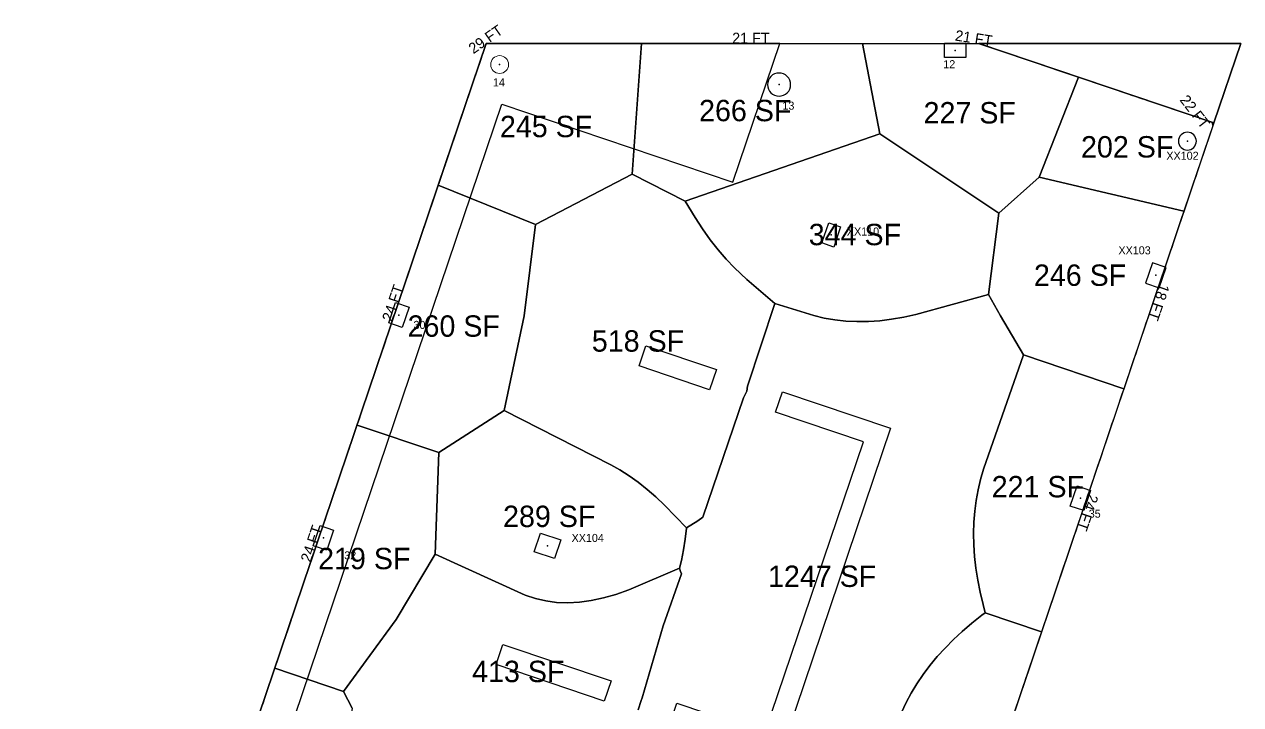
# Model space of a CAD drawing. Header units: metres. Extents: x 29 to 12657, y -13 to 49076.
# Drawn here: x 10664 to 12027, y 42849 to 43612 of the extents above; entities that cross this region are included whole.
import ezdxf
from ezdxf.enums import TextEntityAlignment as Align

# ---------------------------------------------------------------- set-up
doc = ezdxf.new("R2010")
doc.units = ezdxf.units.M
doc.layers.add('COL-IDEN', color=171, linetype='Continuous', lineweight=30)
doc.layers.add('COLS', color=52, linetype='Continuous', lineweight=20)
for name, color, linetype in [('FLOOR_14_AREA_LABELS', 3, 'Continuous'), ('FLOOR_14_BOUNDARY', 5, 'Continuous'), ('FLOOR_14_COLUMNS', 7, 'Continuous'), ('FLOOR_14_FASCADE_COLUMNS', 30, 'Continuous'), ('FLOOR_14_LARGE_TRIBUTARY', 6, 'Continuous'), ('FLOOR_14_TRIBUTARY_COL_0', 2, 'Continuous'), ('FLOOR_14_TRIBUTARY_COL_1', 2, 'Continuous'), ('FLOOR_14_TRIBUTARY_COL_11', 2, 'Continuous'), ('FLOOR_14_TRIBUTARY_COL_14', 2, 'Continuous'), ('FLOOR_14_TRIBUTARY_COL_16', 2, 'Continuous'), ('FLOOR_14_TRIBUTARY_COL_17', 2, 'Continuous'), ('FLOOR_14_TRIBUTARY_COL_19', 2, 'Continuous'), ('FLOOR_14_TRIBUTARY_COL_2', 2, 'Continuous'), ('FLOOR_14_TRIBUTARY_COL_3', 2, 'Continuous'), ('FLOOR_14_TRIBUTARY_COL_4', 2, 'Continuous'), ('FLOOR_14_TRIBUTARY_COL_8', 2, 'Continuous'), ('FLOOR_14_TRIBUTARY_COL_9', 2, 'Continuous'), ('FLOOR_14_WALL_TRIBUTARY_5', 1, 'Continuous'), ('FLOOR_14_WALL_TRIBUTARY_6', 1, 'Continuous'), ('FLOOR_14_WALL_TRIBUTARY_7', 1, 'Continuous'), ('SLAB-BALCONY', 3, 'Continuous'), ('SLAB-RESIDENTIAL', 6, 'Continuous'), ('WALL', 4, 'Continuous')]:
    doc.layers.add(name, color=color, linetype=linetype)

msp = doc.modelspace()

# ---------------------------------------------------------------- linework, layer by layer
at = {"layer": 'COLS', "lineweight": 30}
for points in [[(11695.1, 43574.9), (11695.1, 43590.9), (11719.1, 43590.9), (11719.1, 43574.9)], [(11571.1, 43362.3), (11557.8, 43366.8), (11565.5, 43389.5), (11578.8, 43385.1)], [(11943.5, 43339.4), (11928.4, 43344.5), (11920.7, 43321.8), (11935.8, 43316.6)], [(11087.5, 43272.1), (11072.3, 43277.2), (11080, 43300), (11095.2, 43294.8)], [(11851.3, 43066.5), (11836.1, 43071.6), (11843.8, 43094.4), (11859, 43089.2)], [(11002.9, 43022), (10987.8, 43027.1), (10995.5, 43049.9), (11010.6, 43044.7)], [(11258.1, 43012.7), (11235.4, 43020.4), (11242.5, 43041.2), (11265.2, 43033.6)]]:
    msp.add_lwpolyline(points, close=True, dxfattribs=at)
for points in [[(11522.8, 43544.5, 0.414214), (11509.8, 43557.5, 0.414214), (11496.8, 43544.5, 0.414214), (11509.8, 43531.5, 0.414214)], [(11977.5, 43481, 0.414214), (11967.5, 43491, 0.414214), (11957.5, 43481, 0.414214), (11967.5, 43471, 0.414214)]]:
    msp.add_lwpolyline(points, format="xyb", close=True, dxfattribs=at)
at = {"layer": 'COLS'}
msp.add_circle((11196.6, 43567), 10, dxfattribs=at)
at = {"layer": 'FLOOR_14_BOUNDARY'}
for points in [[(11177.4, 42059), (10979.3, 42059), (10663.9, 42059), (11181.7, 43590.7), (11510.5, 43590.7), (11733.7, 43590.7), (11997.1, 43501.7), (11509.4, 42059), (11478.9, 42059), (11177.4, 42059)], [(11733.7, 43590.7), (12027.2, 43590.7), (11997.2, 43501.6), (11733.7, 43590.7)]]:
    msp.add_lwpolyline(points, close=True, dxfattribs=at)
at = {"layer": 'FLOOR_14_COLUMNS'}
for p in [(11707.1, 43582.9), (11196.6, 43567), (11509.8, 43544.5), (11967.5, 43481), (11568.3, 43375.9), (11932.1, 43330.6), (11083.7, 43286), (11847.5, 43080.4), (10999.2, 43035.9), (11250.3, 43027)]:
    msp.add_point(p, dxfattribs=at)
at = {"layer": 'FLOOR_14_FASCADE_COLUMNS'}
for points in [[(11127.7, 43431.1), (11129.7, 43436.8), (11131.6, 43442.5), (11133.5, 43448.2), (11135.4, 43453.9), (11137.3, 43459.6), (11139.3, 43465.2), (11141.2, 43470.9), (11143.1, 43476.6), (11145, 43482.3), (11147, 43488), (11148.9, 43493.7), (11150.8, 43499.3), (11152.7, 43505), (11154.6, 43510.7), (11156.6, 43516.4), (11158.5, 43522.1), (11160.4, 43527.8), (11162.3, 43533.5), (11164.2, 43539.1), (11166.2, 43544.8), (11168.1, 43550.5), (11170, 43556.2), (11171.9, 43561.9), (11173.9, 43567.6), (11175.8, 43573.2), (11177.7, 43578.9), (11179.6, 43584.6), (11181.5, 43590.3), (11187.2, 43590.7), (11193.2, 43590.7), (11199.2, 43590.7), (11205.2, 43590.7), (11211.2, 43590.7), (11217.2, 43590.7), (11223.2, 43590.7), (11229.2, 43590.7), (11235.2, 43590.7), (11241.2, 43590.7), (11247.2, 43590.7), (11253.2, 43590.7), (11259.2, 43590.7), (11265.2, 43590.7), (11271.2, 43590.7), (11277.2, 43590.7), (11283.2, 43590.7), (11289.2, 43590.7), (11295.2, 43590.7), (11301.2, 43590.7), (11307.2, 43590.7), (11313.2, 43590.7), (11319.2, 43590.7), (11325.2, 43590.7), (11331.2, 43590.7), (11337.2, 43590.7), (11343.2, 43590.7), (11349.2, 43590.7), (11355.2, 43590.7)], [(11355.2, 43590.7), (11361.2, 43590.7), (11367.2, 43590.7), (11373.2, 43590.7), (11379.2, 43590.7), (11385.2, 43590.7), (11391.2, 43590.7), (11397.2, 43590.7), (11403.2, 43590.7), (11409.2, 43590.7), (11415.2, 43590.7), (11421.2, 43590.7), (11427.2, 43590.7), (11433.2, 43590.7), (11439.2, 43590.7), (11445.2, 43590.7), (11451.2, 43590.7), (11457.2, 43590.7), (11463.2, 43590.7), (11469.2, 43590.7), (11475.2, 43590.7), (11481.2, 43590.7), (11487.2, 43590.7), (11493.2, 43590.7), (11499.2, 43590.7), (11505.2, 43590.7), (11511.2, 43590.7), (11517.2, 43590.7), (11523.2, 43590.7), (11529.2, 43590.7), (11535.2, 43590.7), (11541.2, 43590.7), (11547.2, 43590.7), (11553.2, 43590.7), (11559.2, 43590.7), (11565.2, 43590.7), (11571.2, 43590.7), (11577.2, 43590.7), (11583.2, 43590.7), (11589.2, 43590.7), (11595.2, 43590.7), (11601.2, 43590.7)], [(11601.2, 43590.7), (11607.2, 43590.7), (11613.2, 43590.7), (11619.2, 43590.7), (11625.2, 43590.7), (11631.2, 43590.7), (11637.2, 43590.7), (11643.2, 43590.7), (11649.2, 43590.7), (11655.2, 43590.7), (11661.2, 43590.7), (11667.2, 43590.7), (11673.2, 43590.7), (11679.2, 43590.7), (11685.2, 43590.7), (11691.2, 43590.7), (11697.2, 43590.7), (11703.2, 43590.7), (11709.2, 43590.7), (11715.2, 43590.7), (11721.2, 43590.7), (11727.2, 43590.7), (11733.2, 43590.7), (11738.9, 43588.9), (11744.6, 43587), (11750.3, 43585.1), (11756, 43583.2), (11761.7, 43581.3), (11767.4, 43579.3), (11773, 43577.4), (11778.7, 43575.5), (11784.4, 43573.6), (11790.1, 43571.6), (11795.8, 43569.7), (11801.5, 43567.8), (11807.1, 43565.9), (11812.8, 43564), (11818.5, 43562), (11824.2, 43560.1), (11829.9, 43558.2), (11835.6, 43556.3), (11841.2, 43554.4), (11846.9, 43552.4)], [(11846.9, 43552.4), (11852.6, 43550.5), (11858.3, 43548.6), (11864, 43546.7), (11869.7, 43544.7), (11875.4, 43542.8), (11881, 43540.9), (11886.7, 43539), (11892.4, 43537.1), (11898.1, 43535.1), (11903.8, 43533.2), (11909.5, 43531.3), (11915.1, 43529.4), (11920.8, 43527.5), (11926.5, 43525.5), (11932.2, 43523.6), (11937.9, 43521.7), (11943.6, 43519.8), (11949.2, 43517.8), (11954.9, 43515.9), (11960.6, 43514), (11966.3, 43512.1), (11972, 43510.2), (11977.7, 43508.2), (11983.3, 43506.3), (11989, 43504.4), (11994.7, 43502.5), (11996, 43498.4), (11994, 43492.7), (11992.1, 43487), (11990.2, 43481.3), (11988.3, 43475.6), (11986.4, 43469.9), (11984.4, 43464.3), (11982.5, 43458.6), (11980.6, 43452.9), (11978.7, 43447.2), (11976.8, 43441.5), (11974.8, 43435.8), (11972.9, 43430.2), (11971, 43424.5), (11969.1, 43418.8), (11967.2, 43413.1), (11965.2, 43407.4), (11963.3, 43401.7)], [(11037.4, 43164), (11039.4, 43169.7), (11041.3, 43175.4), (11043.2, 43181), (11045.1, 43186.7), (11047, 43192.4), (11049, 43198.1), (11050.9, 43203.8), (11052.8, 43209.5), (11054.7, 43215.1), (11056.6, 43220.8), (11058.6, 43226.5), (11060.5, 43232.2), (11062.4, 43237.9), (11064.3, 43243.6), (11066.3, 43249.3), (11068.2, 43254.9), (11070.1, 43260.6), (11072, 43266.3), (11073.9, 43272), (11075.9, 43277.7), (11077.8, 43283.4), (11079.7, 43289), (11081.6, 43294.7), (11083.5, 43300.4), (11085.5, 43306.1), (11087.4, 43311.8), (11089.3, 43317.5), (11091.2, 43323.1), (11093.2, 43328.8), (11095.1, 43334.5), (11097, 43340.2), (11098.9, 43345.9), (11100.8, 43351.6), (11102.8, 43357.2), (11104.7, 43362.9), (11106.6, 43368.6), (11108.5, 43374.3), (11110.4, 43380), (11112.4, 43385.7), (11114.3, 43391.4), (11116.2, 43397), (11118.1, 43402.7), (11120.1, 43408.4), (11122, 43414.1), (11123.9, 43419.8), (11125.8, 43425.5), (11127.7, 43431.1)], [(11963.3, 43401.7), (11961.4, 43396), (11959.5, 43390.4), (11957.5, 43384.7), (11955.6, 43379), (11953.7, 43373.3), (11951.8, 43367.6), (11949.9, 43361.9), (11947.9, 43356.3), (11946, 43350.6), (11944.1, 43344.9), (11942.2, 43339.2), (11940.3, 43333.5), (11938.3, 43327.8), (11936.4, 43322.2), (11934.5, 43316.5), (11932.6, 43310.8), (11930.6, 43305.1), (11928.7, 43299.4), (11926.8, 43293.7), (11924.9, 43288), (11923, 43282.4), (11921, 43276.7), (11919.1, 43271), (11917.2, 43265.3), (11915.3, 43259.6), (11913.4, 43253.9), (11911.4, 43248.3), (11909.5, 43242.6), (11907.6, 43236.9), (11905.7, 43231.2), (11903.7, 43225.5), (11901.8, 43219.8), (11899.9, 43214.2), (11898, 43208.5), (11896.1, 43202.8)], [(11896.1, 43202.8), (11894.1, 43197.1), (11892.2, 43191.4), (11890.3, 43185.7), (11888.4, 43180.1), (11886.5, 43174.4), (11884.5, 43168.7), (11882.6, 43163), (11880.7, 43157.3), (11878.8, 43151.6), (11876.8, 43145.9), (11874.9, 43140.3), (11873, 43134.6), (11871.1, 43128.9), (11869.2, 43123.2), (11867.2, 43117.5), (11865.3, 43111.8), (11863.4, 43106.2), (11861.5, 43100.5), (11859.6, 43094.8), (11857.6, 43089.1), (11855.7, 43083.4), (11853.8, 43077.7), (11851.9, 43072.1), (11850, 43066.4), (11848, 43060.7), (11846.1, 43055), (11844.2, 43049.3), (11842.3, 43043.6), (11840.3, 43038), (11838.4, 43032.3), (11836.5, 43026.6), (11834.6, 43020.9), (11832.7, 43015.2), (11830.7, 43009.5), (11828.8, 43003.8), (11826.9, 42998.2), (11825, 42992.5), (11823.1, 42986.8), (11821.1, 42981.1), (11819.2, 42975.4), (11817.3, 42969.7), (11815.4, 42964.1), (11813.4, 42958.4), (11811.5, 42952.7), (11809.6, 42947), (11807.7, 42941.3), (11805.8, 42935.6), (11803.8, 42930)], [(10945.2, 42891.2), (10947.1, 42896.8), (10949, 42902.5), (10951, 42908.2), (10952.9, 42913.9), (10954.8, 42919.6), (10956.7, 42925.3), (10958.7, 42930.9), (10960.6, 42936.6), (10962.5, 42942.3), (10964.4, 42948), (10966.3, 42953.7), (10968.3, 42959.4), (10970.2, 42965.1), (10972.1, 42970.7), (10974, 42976.4), (10975.9, 42982.1), (10977.9, 42987.8), (10979.8, 42993.5), (10981.7, 42999.2), (10983.6, 43004.8), (10985.6, 43010.5), (10987.5, 43016.2), (10989.4, 43021.9), (10991.3, 43027.6), (10993.2, 43033.3), (10995.2, 43038.9), (10997.1, 43044.6), (10999, 43050.3), (11000.9, 43056), (11002.8, 43061.7), (11004.8, 43067.4), (11006.7, 43073), (11008.6, 43078.7), (11010.5, 43084.4), (11012.5, 43090.1), (11014.4, 43095.8), (11016.3, 43101.5), (11018.2, 43107.2), (11020.1, 43112.8), (11022.1, 43118.5), (11024, 43124.2), (11025.9, 43129.9), (11027.8, 43135.6), (11029.7, 43141.3), (11031.7, 43146.9), (11033.6, 43152.6), (11035.5, 43158.3), (11037.4, 43164)], [(11803.8, 42930), (11801.9, 42924.3), (11800, 42918.6), (11798.1, 42912.9), (11796.2, 42907.2), (11794.2, 42901.5), (11792.3, 42895.8), (11790.4, 42890.2), (11788.5, 42884.5), (11786.5, 42878.8), (11784.6, 42873.1), (11782.7, 42867.4), (11780.8, 42861.7), (11778.9, 42856.1), (11776.9, 42850.4), (11775, 42844.7)], [(10929.8, 42845.7), (10931.8, 42851.4), (10933.7, 42857.1), (10935.6, 42862.7), (10937.5, 42868.4), (10939.4, 42874.1), (10941.4, 42879.8), (10943.3, 42885.5), (10945.2, 42891.2)]]:
    msp.add_lwpolyline(points, dxfattribs=at)
at = {"layer": 'FLOOR_14_LARGE_TRIBUTARY'}
for points in [[(11345.2, 43443.9), (11237, 43387.6), (11127.9, 43431.5), (11181.7, 43590.7), (11355.7, 43590.7), (11345.2, 43443.9)], [(11345.2, 43443.9), (11355.7, 43590.7), (11510.5, 43590.7), (11603.2, 43590.7), (11622.9, 43489.3), (11404.7, 43413.6), (11345.2, 43443.9)], [(11801.5, 43440.7), (11756, 43400.1), (11622.9, 43489.3), (11603.2, 43590.7), (11733.7, 43590.7), (11845.5, 43552.9), (11801.5, 43440.7)], [(11801.5, 43440.7), (11845.5, 43552.9), (11997.1, 43501.7), (11963.6, 43402.5), (11801.5, 43440.7)], [(11404.7, 43413.6), (11622.9, 43489.3), (11756, 43400.1), (11744.7, 43309), (11663.2, 43286.7), (11649.5, 43283.6), (11636, 43281.2), (11622.8, 43279.6), (11609.9, 43278.7), (11597.1, 43278.6), (11584.7, 43279.2), (11572.5, 43280.5), (11560.5, 43282.6), (11548.8, 43285.4), (11505.2, 43299), (11473.6, 43325.9), (11459.8, 43338.9), (11450.5, 43348.7), (11441.4, 43359.2), (11432.5, 43370.5), (11423.9, 43382.6), (11415.6, 43395.4), (11404.7, 43413.6)], [(11371.7, 43081.9), (11361.9, 43090.4), (11351.9, 43098.3), (11341.7, 43105.6), (11331.3, 43112.2), (11321.2, 43118), (11201.6, 43178.7), (11224.2, 43285), (11237, 43387.6), (11345.2, 43443.9), (11404.7, 43413.6), (11415.6, 43395.4), (11423.9, 43382.6), (11432.5, 43370.5), (11441.4, 43359.2), (11450.5, 43348.7), (11459.8, 43338.9), (11473.6, 43325.9), (11505.2, 43299), (11474.5, 43206.1), (11473.6, 43200.7), (11469.8, 43193.2), (11424.5, 43059.2), (11418.6, 43055.1), (11406, 43047.3), (11381.3, 43072.8), (11371.7, 43081.9)], [(11783.6, 43241.4), (11758.1, 43284.9), (11744.7, 43309), (11756, 43400.1), (11801.5, 43440.7), (11963.6, 43402.5), (11896.2, 43203.3), (11783.6, 43241.4)], [(11237, 43387.6), (11224.2, 43285), (11201.6, 43178.7), (11128.3, 43131.6), (11036.9, 43162.5), (11127.9, 43431.5), (11237, 43387.6)], [(11741, 42952), (11738.4, 42961.3), (11735.2, 42975), (11732.5, 42988.6), (11730.4, 43002), (11729, 43015.1), (11728.1, 43028.1), (11727.8, 43040.9), (11728.2, 43053.4), (11729.1, 43065.8), (11730.7, 43077.9), (11732.8, 43089.8), (11735.5, 43101.6), (11738.9, 43113.1), (11783.6, 43241.4), (11896.2, 43203.3), (11804, 42930.5), (11741, 42952)], [(11128.3, 43131.6), (11201.6, 43178.7), (11321.2, 43118), (11331.3, 43112.2), (11341.7, 43105.6), (11351.9, 43098.3), (11361.9, 43090.4), (11371.7, 43081.9), (11381.3, 43072.8), (11406, 43047.3), (11406, 43046.7), (11404.5, 43034.6), (11402.6, 43022.5), (11400.3, 43010.7), (11398.2, 43002.1), (11341.4, 42977.8), (11326.9, 42972.6), (11312.9, 42968.6), (11299.2, 42965.6), (11286, 42963.8), (11273.1, 42963.2), (11260.5, 42963.6), (11248.4, 42965.2), (11236.7, 42967.9), (11225.3, 42971.7), (11124.2, 43017.5), (11128.3, 43131.6)], [(11128.3, 43131.6), (11124.2, 43017.5), (11080.7, 42944.2), (11021.5, 42863.7), (10944.7, 42889.7), (11036.9, 43162.5), (11128.3, 43131.6)], [(11627, 42730.6), (11627.7, 42758), (11628.7, 42770.4), (11630.2, 42782.5), (11632.3, 42794.5), (11635.1, 42806.2), (11638.4, 42817.7), (11642.4, 42829.1), (11646.9, 42840.2), (11652.1, 42851.1), (11657.9, 42861.8), (11664.2, 42872.3), (11671.2, 42882.7), (11678.8, 42892.8), (11687, 42902.7), (11695.8, 42912.3), (11705.2, 42921.8), (11715.2, 42931.1), (11725.8, 42940.2), (11737, 42949.1), (11741, 42952), (11804, 42930.5), (11725.2, 42697.4), (11627, 42730.6)], [(11021.5, 42863.7), (11031.4, 42844.8), (11017.4, 42744.9), (11016.4, 42737.8), (11014, 42726), (11011, 42714.3), (11007.4, 42702.8), (11003.2, 42691.6), (10998.4, 42680.5), (10993, 42669.7), (10987.1, 42659), (10980.5, 42648.6), (10973.3, 42638.4), (10965.6, 42628.3), (10957.2, 42618.5), (10948.2, 42608.8), (10938.7, 42599.4), (10928.5, 42590.2), (10917.8, 42581.1), (10907.3, 42573), (10844.8, 42594.1), (10944.7, 42889.7), (11021.5, 42863.7)]]:
    msp.add_lwpolyline(points, close=True, dxfattribs=at)
for points in [[(11352, 42843.1), (11355.1, 42853.6), (11356.5, 42856.6), (11380.1, 42937.4), (11400.4, 42995.6), (11399.5, 42998.2), (11398.2, 43002.1), (11400.3, 43010.7), (11402.6, 43022.5), (11404.5, 43034.6), (11406, 43046.7), (11406, 43047.3), (11418.6, 43055.1), (11424.5, 43059.2), (11469.8, 43193.2), (11473.6, 43200.7), (11474.5, 43206.1), (11505.2, 43299), (11548.8, 43285.4), (11560.5, 43282.6), (11572.5, 43280.5), (11584.7, 43279.2), (11597.1, 43278.6), (11609.9, 43278.7), (11622.8, 43279.6), (11636, 43281.2), (11649.5, 43283.6), (11663.2, 43286.7), (11744.7, 43309), (11758.1, 43284.9), (11783.6, 43241.4), (11738.9, 43113.1), (11735.5, 43101.6), (11732.8, 43089.8), (11730.7, 43077.9), (11729.1, 43065.8), (11728.2, 43053.4), (11727.8, 43040.9), (11728.1, 43028.1), (11729, 43015.1), (11730.4, 43002), (11732.5, 42988.6), (11735.2, 42975), (11738.4, 42961.3), (11741, 42952), (11737, 42949.1), (11725.8, 42940.2), (11715.2, 42931.1), (11705.2, 42921.8), (11695.8, 42912.3), (11687, 42902.7), (11678.8, 42892.8), (11671.2, 42882.7), (11664.2, 42872.3), (11657.9, 42861.8), (11652.1, 42851.1), (11646.9, 42840.2)], [(11031.4, 42844.8), (11021.5, 42863.7), (11080.7, 42944.2), (11124.2, 43017.5), (11225.3, 42971.7), (11236.7, 42967.9), (11248.4, 42965.2), (11260.5, 42963.6), (11273.1, 42963.2), (11286, 42963.8), (11299.2, 42965.6), (11312.9, 42968.6), (11326.9, 42972.6), (11341.4, 42977.8), (11398.2, 43002.1), (11399.5, 42998.2), (11400.4, 42995.6), (11380.1, 42937.4), (11356.5, 42856.6), (11355.1, 42853.6), (11352, 42843.1)]]:
    msp.add_lwpolyline(points, dxfattribs=at)
at = {"layer": 'FLOOR_14_TRIBUTARY_COL_0'}
msp.add_lwpolyline([(11801.5, 43440.7), (11756, 43400.1), (11622.9, 43489.3), (11603.2, 43590.7), (11733.7, 43590.7), (11845.5, 43552.9), (11801.5, 43440.7)], close=True, dxfattribs=at)
at = {"layer": 'FLOOR_14_TRIBUTARY_COL_1'}
msp.add_lwpolyline([(11741, 42952), (11738.4, 42961.3), (11735.2, 42975), (11732.5, 42988.6), (11730.4, 43002), (11729, 43015.1), (11728.1, 43028.1), (11727.8, 43040.9), (11728.2, 43053.4), (11729.1, 43065.8), (11730.7, 43077.9), (11732.8, 43089.8), (11735.5, 43101.6), (11738.9, 43113.1), (11783.6, 43241.4), (11896.2, 43203.3), (11804, 42930.5), (11741, 42952)], close=True, dxfattribs=at)
at = {"layer": 'FLOOR_14_TRIBUTARY_COL_11'}
msp.add_lwpolyline([(11128.3, 43131.6), (11201.6, 43178.7), (11321.2, 43118), (11331.3, 43112.2), (11341.7, 43105.6), (11351.9, 43098.3), (11361.9, 43090.4), (11371.7, 43081.9), (11381.3, 43072.8), (11406, 43047.3), (11406, 43046.7), (11404.5, 43034.6), (11402.6, 43022.5), (11400.3, 43010.7), (11398.2, 43002.1), (11341.4, 42977.8), (11326.9, 42972.6), (11312.9, 42968.6), (11299.2, 42965.6), (11286, 42963.8), (11273.1, 42963.2), (11260.5, 42963.6), (11248.4, 42965.2), (11236.7, 42967.9), (11225.3, 42971.7), (11124.2, 43017.5), (11128.3, 43131.6)], close=True, dxfattribs=at)
at = {"layer": 'FLOOR_14_TRIBUTARY_COL_14'}
msp.add_lwpolyline([(11801.5, 43440.7), (11845.5, 43552.9), (11997.1, 43501.7), (11963.6, 43402.5), (11801.5, 43440.7)], close=True, dxfattribs=at)
at = {"layer": 'FLOOR_14_TRIBUTARY_COL_16'}
msp.add_lwpolyline([(11345.2, 43443.9), (11355.7, 43590.7), (11510.5, 43590.7), (11603.2, 43590.7), (11622.9, 43489.3), (11404.7, 43413.6), (11345.2, 43443.9)], close=True, dxfattribs=at)
at = {"layer": 'FLOOR_14_TRIBUTARY_COL_17'}
msp.add_lwpolyline([(11783.6, 43241.4), (11758.1, 43284.9), (11744.7, 43309), (11756, 43400.1), (11801.5, 43440.7), (11963.6, 43402.5), (11896.2, 43203.3), (11783.6, 43241.4)], close=True, dxfattribs=at)
at = {"layer": 'FLOOR_14_TRIBUTARY_COL_19'}
msp.add_lwpolyline([(11345.2, 43443.9), (11237, 43387.6), (11127.9, 43431.5), (11181.7, 43590.7), (11355.7, 43590.7), (11345.2, 43443.9)], close=True, dxfattribs=at)
at = {"layer": 'FLOOR_14_TRIBUTARY_COL_2'}
msp.add_lwpolyline([(11237, 43387.6), (11224.2, 43285), (11201.6, 43178.7), (11128.3, 43131.6), (11036.9, 43162.5), (11127.9, 43431.5), (11237, 43387.6)], close=True, dxfattribs=at)
at = {"layer": 'FLOOR_14_TRIBUTARY_COL_3'}
msp.add_lwpolyline([(11128.3, 43131.6), (11124.2, 43017.5), (11080.7, 42944.2), (11021.5, 42863.7), (10944.7, 42889.7), (11036.9, 43162.5), (11128.3, 43131.6)], close=True, dxfattribs=at)
at = {"layer": 'FLOOR_14_TRIBUTARY_COL_4'}
msp.add_lwpolyline([(11021.5, 42863.7), (11031.4, 42844.8), (11017.4, 42744.9), (11016.4, 42737.8), (11014, 42726), (11011, 42714.3), (11007.4, 42702.8), (11003.2, 42691.6), (10998.4, 42680.5), (10993, 42669.7), (10987.1, 42659), (10980.5, 42648.6), (10973.3, 42638.4), (10965.6, 42628.3), (10957.2, 42618.5), (10948.2, 42608.8), (10938.7, 42599.4), (10928.5, 42590.2), (10917.8, 42581.1), (10907.3, 42573), (10844.8, 42594.1), (10944.7, 42889.7), (11021.5, 42863.7)], close=True, dxfattribs=at)
at = {"layer": 'FLOOR_14_TRIBUTARY_COL_8'}
msp.add_lwpolyline([(11627, 42730.6), (11627.7, 42758), (11628.7, 42770.4), (11630.2, 42782.5), (11632.3, 42794.5), (11635.1, 42806.2), (11638.4, 42817.7), (11642.4, 42829.1), (11646.9, 42840.2), (11652.1, 42851.1), (11657.9, 42861.8), (11664.2, 42872.3), (11671.2, 42882.7), (11678.8, 42892.8), (11687, 42902.7), (11695.8, 42912.3), (11705.2, 42921.8), (11715.2, 42931.1), (11725.8, 42940.2), (11737, 42949.1), (11741, 42952), (11804, 42930.5), (11725.2, 42697.4), (11627, 42730.6)], close=True, dxfattribs=at)
at = {"layer": 'FLOOR_14_TRIBUTARY_COL_9'}
msp.add_lwpolyline([(11404.7, 43413.6), (11622.9, 43489.3), (11756, 43400.1), (11744.7, 43309), (11663.2, 43286.7), (11649.5, 43283.6), (11636, 43281.2), (11622.8, 43279.6), (11609.9, 43278.7), (11597.1, 43278.6), (11584.7, 43279.2), (11572.5, 43280.5), (11560.5, 43282.6), (11548.8, 43285.4), (11505.2, 43299), (11473.6, 43325.9), (11459.8, 43338.9), (11450.5, 43348.7), (11441.4, 43359.2), (11432.5, 43370.5), (11423.9, 43382.6), (11415.6, 43395.4), (11404.7, 43413.6)], close=True, dxfattribs=at)
at = {"layer": 'FLOOR_14_WALL_TRIBUTARY_5'}
msp.add_lwpolyline([(11371.7, 43081.9), (11361.9, 43090.4), (11351.9, 43098.3), (11341.7, 43105.6), (11331.3, 43112.2), (11321.2, 43118), (11201.6, 43178.7), (11224.2, 43285), (11237, 43387.6), (11345.2, 43443.9), (11404.7, 43413.6), (11415.6, 43395.4), (11423.9, 43382.6), (11432.5, 43370.5), (11441.4, 43359.2), (11450.5, 43348.7), (11459.8, 43338.9), (11473.6, 43325.9), (11505.2, 43299), (11474.5, 43206.1), (11473.6, 43200.7), (11469.8, 43193.2), (11424.5, 43059.2), (11418.6, 43055.1), (11406, 43047.3), (11381.3, 43072.8), (11371.7, 43081.9)], close=True, dxfattribs=at)
at = {"layer": 'FLOOR_14_WALL_TRIBUTARY_6'}
msp.add_lwpolyline([(11352, 42843.1), (11355.1, 42853.6), (11356.5, 42856.6), (11380.1, 42937.4), (11400.4, 42995.6), (11399.5, 42998.2), (11398.2, 43002.1), (11400.3, 43010.7), (11402.6, 43022.5), (11404.5, 43034.6), (11406, 43046.7), (11406, 43047.3), (11418.6, 43055.1), (11424.5, 43059.2), (11469.8, 43193.2), (11473.6, 43200.7), (11474.5, 43206.1), (11505.2, 43299), (11548.8, 43285.4), (11560.5, 43282.6), (11572.5, 43280.5), (11584.7, 43279.2), (11597.1, 43278.6), (11609.9, 43278.7), (11622.8, 43279.6), (11636, 43281.2), (11649.5, 43283.6), (11663.2, 43286.7), (11744.7, 43309), (11758.1, 43284.9), (11783.6, 43241.4), (11738.9, 43113.1), (11735.5, 43101.6), (11732.8, 43089.8), (11730.7, 43077.9), (11729.1, 43065.8), (11728.2, 43053.4), (11727.8, 43040.9), (11728.1, 43028.1), (11729, 43015.1), (11730.4, 43002), (11732.5, 42988.6), (11735.2, 42975), (11738.4, 42961.3), (11741, 42952), (11737, 42949.1), (11725.8, 42940.2), (11715.2, 42931.1), (11705.2, 42921.8), (11695.8, 42912.3), (11687, 42902.7), (11678.8, 42892.8), (11671.2, 42882.7), (11664.2, 42872.3), (11657.9, 42861.8), (11652.1, 42851.1), (11646.9, 42840.2)], dxfattribs=at)
at = {"layer": 'FLOOR_14_WALL_TRIBUTARY_7'}
msp.add_lwpolyline([(11031.4, 42844.8), (11021.5, 42863.7), (11080.7, 42944.2), (11124.2, 43017.5), (11225.3, 42971.7), (11236.7, 42967.9), (11248.4, 42965.2), (11260.5, 42963.6), (11273.1, 42963.2), (11286, 42963.8), (11299.2, 42965.6), (11312.9, 42968.6), (11326.9, 42972.6), (11341.4, 42977.8), (11398.2, 43002.1), (11399.5, 42998.2), (11400.4, 42995.6), (11380.1, 42937.4), (11356.5, 42856.6), (11355.1, 42853.6), (11352, 42843.1)], dxfattribs=at)
at = {"layer": 'SLAB-BALCONY'}
for points in [[(10979.3, 42059), (10999.1, 42117.7), (10752.5, 42201.1), (11199.1, 43522.4), (11457.9, 43434.9), (11510.5, 43590.7), (11181.7, 43590.7), (10663.9, 42059)], [(11733.7, 43590.7), (11997.2, 43501.6), (12027.2, 43590.7)]]:
    msp.add_lwpolyline(points, close=True, dxfattribs=at)
at = {"layer": 'SLAB-RESIDENTIAL'}
msp.add_lwpolyline([(11510.5, 43590.7), (11733.7, 43590.7), (11997.1, 43501.7), (11509.4, 42059), (11478.9, 42059), (11208.4, 42150.4), (11177.4, 42059), (10979.3, 42059), (10999.1, 42117.7), (10752.5, 42201.1), (11199.1, 43522.4), (11457.9, 43434.9)], close=True, dxfattribs=at)
at = {"layer": 'WALL'}
for points in [[(11360.6, 43251.6), (11439.6, 43224.8), (11431.9, 43202.1), (11352.9, 43228.8)], [(11513.5, 43199.9), (11634.8, 43158.9), (11509, 42786.8), (11387.7, 42827.8), (11395.4, 42850.5), (11494, 42817.2), (11604.4, 43143.8), (11505.8, 43177.1)], [(11200.3, 42916.5), (11321.5, 42875.5), (11313.9, 42852.8), (11192.6, 42893.8)]]:
    msp.add_lwpolyline(points, close=True, dxfattribs=at)

# ---------------------------------------------------------------- texts
at = {"layer": 'COL-IDEN', "char_height": 9, "width": 16.968, "attachment_point": 1}
for s, insert in [('12', (11693.9, 43571.9)), ('14', (11189.1, 43551.5)), ('13', (11513.6, 43525.4)), ('XX102', (11943.9, 43469.2)), ('XX110', (11585.8, 43384.2)), ('XX103', (11890.2, 43363.1)), ('30', (11100.1, 43279.4)), ('35', (11856.9, 43067.6)), ('XX104', (11277.3, 43040.4)), ('32', (11022.5, 43020.8))]:
    msp.add_mtext(s, dxfattribs=dict(at, insert=insert))
at = {"layer": 'FLOOR_14_AREA_LABELS'}
for s, p in [('266 SF', (11471.9, 43515.4)), ('227 SF', (11723.5, 43512.9)), ('245 SF', (11248.7, 43497.5)), ('202 SF', (11900, 43474.7)), ('344 SF', (11594.8, 43376.3)), ('246 SF', (11847.2, 43330.7)), ('260 SF', (11145.2, 43273.6)), ('518 SF', (11351.7, 43256.9)), ('221 SF', (11799.9, 43093.4)), ('289 SF', (11252.2, 43060.1)), ('219 SF', (11044.9, 43012.8)), ('1247 SF', (11558.1, 42992.9)), ('413 SF', (11217.5, 42886.1))]:
    msp.add_text(s, height=24, dxfattribs=at).set_placement(p, align=Align.MIDDLE_CENTER)
at = {"layer": 'FLOOR_14_FASCADE_COLUMNS'}
for s, rotation, p in [('29 FT', 35.05, (11180.9, 43595.4)), ('21 FT', -8.8586, (11728.1, 43596.7)), ('22 FT', -52.3236, (11975.9, 43514.1)), ('24 FT', 71.3229, (11076.9, 43299.5)), ('18 FT', -108.6761, (11935.4, 43300.3)), ('24 FT', -108.6761, (11855.6, 43064.4)), ('24 FT', 71.3229, (10985.6, 43029.5))]:
    msp.add_text(s, height=12, rotation=rotation, dxfattribs=at).set_placement(p, align=Align.MIDDLE_CENTER)
msp.add_text('21 FT', height=12, dxfattribs=at).set_placement((11478.2, 43596.7), align=Align.MIDDLE_CENTER)

doc.saveas('drawing.dxf')
